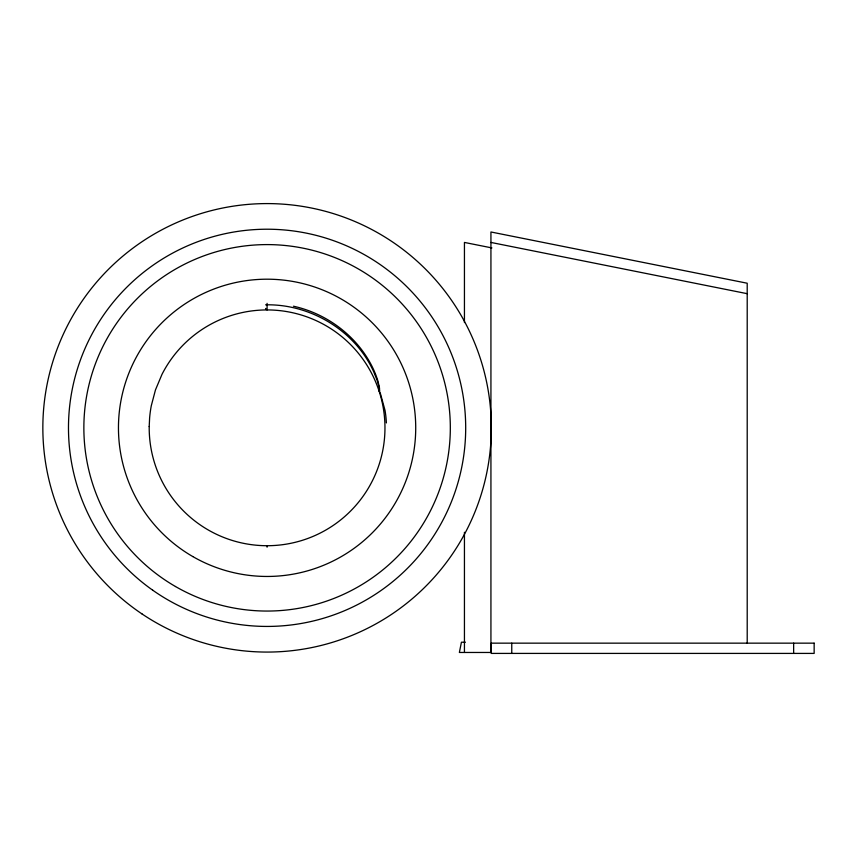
<?xml version="1.0" encoding="UTF-8"?>
<svg xmlns="http://www.w3.org/2000/svg" width="857" height="857" viewBox="0 0 857 857"><rect width="100%" height="100%" fill="white"/><g stroke="black" fill="none" stroke-linecap="round" stroke-linejoin="round"><path stroke-width="1.29" d="M267.084 303.346L267.084 309.945L265.574 308.445M379.415 391.37L379.533 388.178L378.023 381.408A53.616 53.605 45.3 0 0 377.187 378.719L375.891 375.098A95.245 95.245 0 0 0 372.313 366.925C357.048 336.105 326.892 313.576 293.448 306.206M379.233 391.499L379.308 391.51A2.057 2.057 0 0 1 379.662 391.981A11.88 11.869 -23.3 0 1 380.347 393.309L385.007 410.299A106.022 105.925 -37.9 0 1 386.378 422.93M265.606 304.824C309.302 303.86 352.741 329.206 372.163 368.521A96.755 96.755 0 0 1 373.631 371.606L376.759 379.351A55.737 55.737 0 0 1 377.498 381.569L378.033 383.336A49.899 49.899 0 0 1 378.923 386.796L379.008 387.15M465.415 642.214L461.42 642.214L459.373 652.466L491.372 652.466M490.932 242.435L747.208 293.683M491.897 247.919L464.44 242.435L464.44 322.564M793.646 643.157L793.646 653.409M747.208 643.093L747.208 283.228L490.932 231.979L490.932 652.466M511.758 643.157L511.758 653.409M464.44 532.261L464.44 652.466M267.084 545.716L267.084 547.184M378.826 387.214A13.916 13.916 0 0 1 379.597 391.295M149.204 426.518L149.204 427.172A117.902 117.902 0 0 0 308.927 538.046A117.902 117.902 0 0 0 354.809 349.078A117.902 117.902 0 0 0 161.994 374.348L155.471 389.903L151.303 405.693A117.709 117.709 0 0 0 149.621 417.905L149.204 426.518M814.15 643.157L491.254 643.157L491.254 653.409L814.15 653.409L814.15 643.157M175.471 586.509A183.237 183.237 0 0 0 450.321 427.825A183.237 183.237 0 0 0 175.471 269.141A183.237 183.237 0 0 0 175.471 586.509M192.771 556.547A148.636 148.636 0 0 0 415.72 427.825A148.636 148.636 0 0 0 192.771 299.104A148.636 148.636 0 0 0 192.771 556.547M142.123 614.019A224.234 224.234 0 0 0 490.815 442.951A224.234 224.234 0 0 0 168.315 226.516A224.234 224.234 0 0 0 142.123 614.019M152.728 590.205A198.61 198.61 0 0 0 464.89 445.672A198.61 198.61 0 0 0 183.634 247.598A198.61 198.61 0 0 0 152.728 590.205"/></g></svg>
